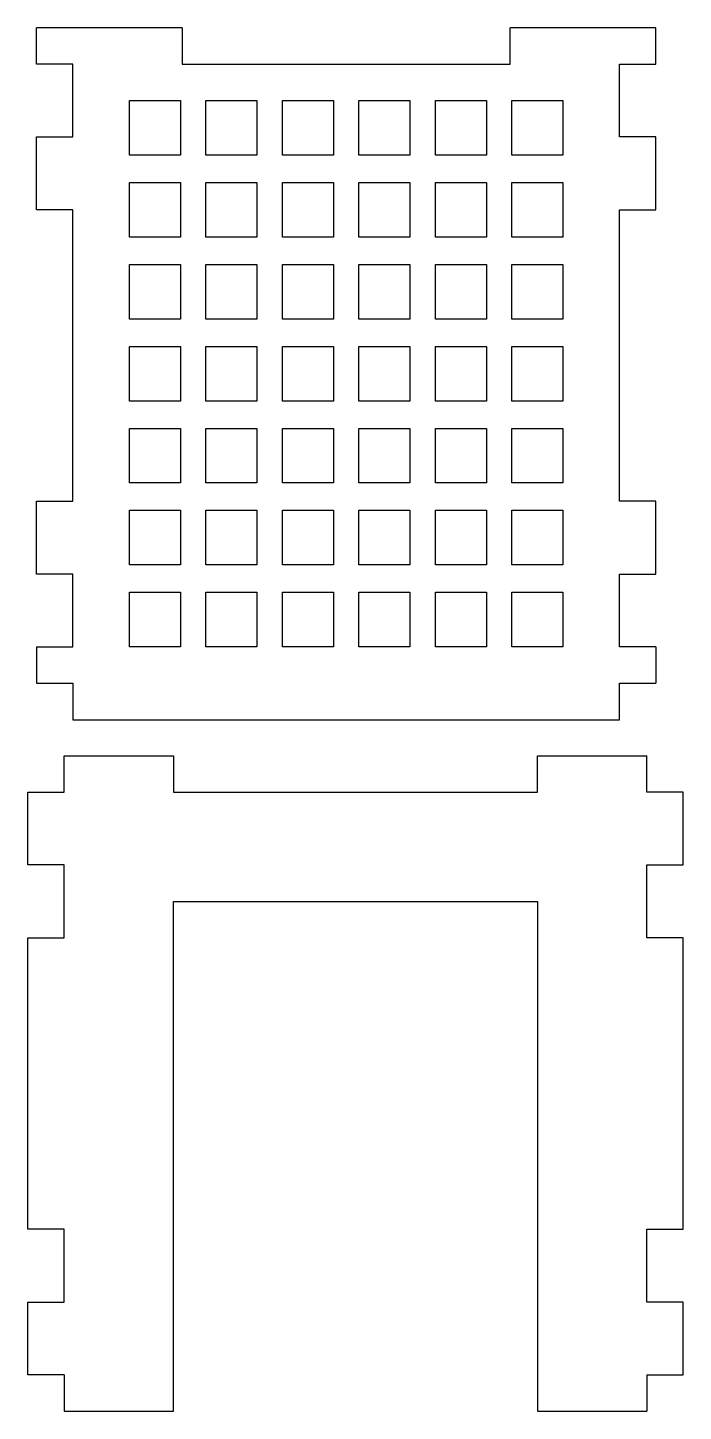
# Model space of a CAD drawing. Header units: millimetres. Extents: x 65 to 155, y -34 to 344.
# Drawn here: x 65.3 to 155.3, y 154.5 to 344.5 of the extents above; entities that cross this region are included whole.
import ezdxf

# ---------------------------------------------------------------- set-up
doc = ezdxf.new("R2010")
doc.units = ezdxf.units.MM
doc.layers.add('Livello_1', color=7, linetype='CONTINUOUS')

msp = doc.modelspace()

# ---------------------------------------------------------------- linework, layer by layer
at = {"layer": 'Livello_1', "color": 7}
for p, q in [((86.549525, 344.469605), (66.549512, 344.469605)), ((66.549512, 339.469615), (66.549512, 344.469605)), ((86.549525, 344.469605), (86.549525, 339.469615)), ((151.54953, 344.469605), (131.54951, 344.469605)), ((131.54951, 339.469615), (131.54951, 344.469605)), ((151.54953, 339.469615), (151.54953, 344.469605)), ((71.549528, 339.469615), (66.549512, 339.469615)), ((71.549528, 329.469609), (71.549528, 339.469615)), ((86.549525, 339.469615), (131.54951, 339.469615)), ((146.54951, 329.469609), (146.54951, 339.469615)), ((146.54951, 339.469615), (151.54953, 339.469615)), ((79.299005, 334.471244), (86.298995, 334.471244)), ((79.299005, 326.971268), (79.299005, 334.471244)), ((86.298995, 334.471244), (86.298995, 326.971268)), ((89.798981, 334.471244), (96.798972, 334.471244)), ((89.798981, 326.971268), (89.798981, 334.471244)), ((96.798972, 334.471244), (96.798972, 326.971268)), ((100.298984, 334.471244), (107.298975, 334.471244)), ((100.298984, 326.971268), (100.298984, 334.471244)), ((107.298975, 334.471244), (107.298975, 326.971268)), ((110.798934, 334.471244), (117.798925, 334.471244)), ((110.798934, 326.971268), (110.798934, 334.471244)), ((117.798925, 334.471244), (117.798925, 326.971268)), ((121.29891, 334.471244), (128.298901, 334.471244)), ((121.29891, 326.971268), (121.29891, 334.471244)), ((128.298901, 334.471244), (128.298901, 326.971268)), ((131.798886, 334.471244), (138.798877, 334.471244)), ((131.798886, 326.971268), (131.798886, 334.471244)), ((138.798877, 334.471244), (138.798877, 326.971268)), ((66.549512, 319.469602), (66.549512, 329.469609)), ((66.549512, 329.469609), (71.549528, 329.469609)), ((151.54953, 329.469609), (146.54951, 329.469609)), ((151.54953, 319.469602), (151.54953, 329.469609)), ((86.298995, 326.971268), (79.299005, 326.971268)), ((96.798972, 326.971268), (89.798981, 326.971268)), ((107.298975, 326.971268), (100.298984, 326.971268)), ((117.798925, 326.971268), (110.798934, 326.971268)), ((128.298901, 326.971268), (121.29891, 326.971268)), ((138.798877, 326.971268), (131.798886, 326.971268)), ((79.299005, 323.221175), (86.298995, 323.221175)), ((79.299005, 315.721199), (79.299005, 323.221175)), ((86.298995, 323.221175), (86.298995, 315.721199)), ((89.798981, 323.221175), (96.798972, 323.221175)), ((89.798981, 315.721199), (89.798981, 323.221175)), ((96.798972, 323.221175), (96.798972, 315.721199)), ((100.298984, 323.221175), (107.298975, 323.221175)), ((100.298984, 315.721199), (100.298984, 323.221175)), ((107.298975, 323.221175), (107.298975, 315.721199)), ((110.798934, 323.221175), (117.798925, 323.221175)), ((110.798934, 315.721199), (110.798934, 323.221175)), ((117.798925, 323.221175), (117.798925, 315.721199)), ((121.29891, 323.221175), (128.298901, 323.221175)), ((121.29891, 315.721199), (121.29891, 323.221175)), ((128.298901, 323.221175), (128.298901, 315.721199)), ((131.798886, 323.221175), (138.798877, 323.221175)), ((131.798886, 315.721199), (131.798886, 323.221175)), ((138.798877, 323.221175), (138.798877, 315.721199)), ((71.549528, 319.469602), (66.549512, 319.469602)), ((71.549528, 279.469603), (71.549528, 319.469602)), ((146.54951, 279.469603), (146.54951, 319.469602)), ((146.54951, 319.469602), (151.54953, 319.469602)), ((86.298995, 315.721199), (79.299005, 315.721199)), ((96.798972, 315.721199), (89.798981, 315.721199)), ((107.298975, 315.721199), (100.298984, 315.721199)), ((117.798925, 315.721199), (110.798934, 315.721199)), ((128.298901, 315.721199), (121.29891, 315.721199)), ((138.798877, 315.721199), (131.798886, 315.721199)), ((79.299005, 311.97137), (86.298995, 311.97137)), ((79.299005, 304.471394), (79.299005, 311.97137)), ((86.298995, 311.97137), (86.298995, 304.471394)), ((89.798981, 311.97137), (96.798972, 311.97137)), ((89.798981, 304.471394), (89.798981, 311.97137)), ((96.798972, 311.97137), (96.798972, 304.471394)), ((100.298984, 311.97137), (107.298975, 311.97137)), ((100.298984, 304.471394), (100.298984, 311.97137)), ((107.298975, 311.97137), (107.298975, 304.471394)), ((110.798934, 311.97137), (117.798925, 311.97137)), ((110.798934, 304.471394), (110.798934, 311.97137)), ((117.798925, 311.97137), (117.798925, 304.471394)), ((121.29891, 311.97137), (128.298901, 311.97137)), ((121.29891, 304.471394), (121.29891, 311.97137)), ((128.298901, 311.97137), (128.298901, 304.471394)), ((131.798886, 311.97137), (138.798877, 311.97137)), ((131.798886, 304.471394), (131.798886, 311.97137)), ((138.798877, 311.97137), (138.798877, 304.471394)), ((86.298995, 304.471394), (79.299005, 304.471394)), ((96.798972, 304.471394), (89.798981, 304.471394)), ((107.298975, 304.471394), (100.298984, 304.471394)), ((117.798925, 304.471394), (110.798934, 304.471394)), ((128.298901, 304.471394), (121.29891, 304.471394)), ((138.798877, 304.471394), (131.798886, 304.471394)), ((79.299005, 300.721301), (86.298995, 300.721301)), ((79.299005, 293.221325), (79.299005, 300.721301)), ((86.298995, 300.721301), (86.298995, 293.221325)), ((89.798981, 300.721301), (96.798972, 300.721301)), ((89.798981, 293.221325), (89.798981, 300.721301)), ((96.798972, 300.721301), (96.798972, 293.221325)), ((100.298984, 300.721301), (107.298975, 300.721301)), ((100.298984, 293.221325), (100.298984, 300.721301)), ((107.298975, 300.721301), (107.298975, 293.221325)), ((110.798934, 300.721301), (117.798925, 300.721301)), ((110.798934, 293.221325), (110.798934, 300.721301)), ((117.798925, 300.721301), (117.798925, 293.221325)), ((121.29891, 300.721301), (128.298901, 300.721301)), ((121.29891, 293.221325), (121.29891, 300.721301)), ((128.298901, 300.721301), (128.298901, 293.221325)), ((131.798886, 300.721301), (138.798877, 300.721301)), ((131.798886, 293.221325), (131.798886, 300.721301)), ((138.798877, 300.721301), (138.798877, 293.221325)), ((86.298995, 293.221325), (79.299005, 293.221325)), ((96.798972, 293.221325), (89.798981, 293.221325)), ((107.298975, 293.221325), (100.298984, 293.221325)), ((117.798925, 293.221325), (110.798934, 293.221325)), ((128.298901, 293.221325), (121.29891, 293.221325)), ((138.798877, 293.221325), (131.798886, 293.221325)), ((79.299005, 289.471338), (86.298995, 289.471338)), ((79.299005, 281.971362), (79.299005, 289.471338)), ((86.298995, 289.471338), (86.298995, 281.971362)), ((89.798981, 289.471338), (96.798972, 289.471338)), ((89.798981, 281.971362), (89.798981, 289.471338)), ((96.798972, 289.471338), (96.798972, 281.971362)), ((100.298984, 289.471338), (107.298975, 289.471338)), ((100.298984, 281.971362), (100.298984, 289.471338)), ((107.298975, 289.471338), (107.298975, 281.971362)), ((110.798934, 289.471338), (117.798925, 289.471338)), ((110.798934, 281.971362), (110.798934, 289.471338)), ((117.798925, 289.471338), (117.798925, 281.971362)), ((121.29891, 289.471338), (128.298901, 289.471338)), ((121.29891, 281.971362), (121.29891, 289.471338)), ((128.298901, 289.471338), (128.298901, 281.971362)), ((131.798886, 289.471338), (138.798877, 289.471338)), ((131.798886, 281.971362), (131.798886, 289.471338)), ((138.798877, 289.471338), (138.798877, 281.971362)), ((86.298995, 281.971362), (79.299005, 281.971362)), ((96.798972, 281.971362), (89.798981, 281.971362)), ((107.298975, 281.971362), (100.298984, 281.971362)), ((117.798925, 281.971362), (110.798934, 281.971362)), ((128.298901, 281.971362), (121.29891, 281.971362)), ((138.798877, 281.971362), (131.798886, 281.971362)), ((66.549512, 269.469597), (66.549512, 279.469603)), ((66.549512, 279.469603), (71.549528, 279.469603)), ((151.54953, 279.469603), (146.54951, 279.469603)), ((151.54953, 269.469597), (151.54953, 279.469603)), ((79.299005, 278.221348), (86.298995, 278.221348)), ((79.299005, 270.721372), (79.299005, 278.221348)), ((86.298995, 278.221348), (86.298995, 270.721372)), ((89.798981, 278.221348), (96.798972, 278.221348)), ((89.798981, 270.721372), (89.798981, 278.221348)), ((96.798972, 278.221348), (96.798972, 270.721372)), ((100.298984, 278.221348), (107.298975, 278.221348)), ((100.298984, 270.721372), (100.298984, 278.221348)), ((107.298975, 278.221348), (107.298975, 270.721372)), ((110.798934, 278.221348), (117.798925, 278.221348)), ((110.798934, 270.721372), (110.798934, 278.221348)), ((117.798925, 278.221348), (117.798925, 270.721372)), ((121.29891, 278.221348), (128.298901, 278.221348)), ((121.29891, 270.721372), (121.29891, 278.221348)), ((128.298901, 278.221348), (128.298901, 270.721372)), ((131.798886, 278.221348), (138.798877, 278.221348)), ((131.798886, 270.721372), (131.798886, 278.221348)), ((138.798877, 278.221348), (138.798877, 270.721372)), ((86.298995, 270.721372), (79.299005, 270.721372)), ((96.798972, 270.721372), (89.798981, 270.721372)), ((107.298975, 270.721372), (100.298984, 270.721372)), ((117.798925, 270.721372), (110.798934, 270.721372)), ((128.298901, 270.721372), (121.29891, 270.721372)), ((138.798877, 270.721372), (131.798886, 270.721372)), ((71.549528, 269.469597), (66.549512, 269.469597)), ((71.549528, 259.469591), (71.549528, 269.469597)), ((146.54951, 259.469591), (146.54951, 269.469597)), ((146.54951, 269.469597), (151.54953, 269.469597)), ((79.299005, 266.971358), (86.298995, 266.971358)), ((79.299005, 259.471382), (79.299005, 266.971358)), ((86.298995, 266.971358), (86.298995, 259.471382)), ((89.798981, 266.971358), (96.798972, 266.971358)), ((89.798981, 259.471382), (89.798981, 266.971358)), ((96.798972, 266.971358), (96.798972, 259.471382)), ((100.298984, 266.971358), (107.298975, 266.971358)), ((100.298984, 259.471382), (100.298984, 266.971358)), ((107.298975, 266.971358), (107.298975, 259.471382)), ((110.798934, 266.971358), (117.798925, 266.971358)), ((110.798934, 259.471382), (110.798934, 266.971358)), ((117.798925, 266.971358), (117.798925, 259.471382)), ((121.29891, 266.971358), (128.298901, 266.971358)), ((121.29891, 259.471382), (121.29891, 266.971358)), ((128.298901, 266.971358), (128.298901, 259.471382)), ((131.798886, 266.971358), (138.798877, 266.971358)), ((131.798886, 259.471382), (131.798886, 266.971358)), ((138.798877, 266.971358), (138.798877, 259.471382)), ((66.549512, 259.469591), (71.549528, 259.469591)), ((66.549512, 259.469591), (66.549512, 254.469601)), ((86.298995, 259.471382), (79.299005, 259.471382)), ((96.798972, 259.471382), (89.798981, 259.471382)), ((107.298975, 259.471382), (100.298984, 259.471382)), ((117.798925, 259.471382), (110.798934, 259.471382)), ((128.298901, 259.471382), (121.29891, 259.471382)), ((138.798877, 259.471382), (131.798886, 259.471382)), ((151.54953, 259.469591), (146.54951, 259.469591)), ((151.54953, 259.469591), (151.54953, 254.469601)), ((66.549512, 254.469601), (71.549528, 254.469601)), ((71.549528, 254.469601), (71.549528, 249.469611)), ((146.54951, 254.469601), (151.54953, 254.469601)), ((146.54951, 249.469611), (146.54951, 254.469601)), ((71.549528, 249.469611), (146.54951, 249.469611)), ((70.32972, 244.53791), (85.329716, 244.53791)), ((70.32972, 239.537893), (70.32972, 244.53791)), ((85.329716, 244.53791), (85.329716, 239.537893)), ((135.32969, 244.53791), (150.32972, 244.53791)), ((135.32969, 239.537893), (135.32969, 244.53791)), ((150.32972, 239.537893), (150.32972, 244.53791)), ((65.329704, 229.537914), (65.329704, 239.537893)), ((65.329704, 239.537893), (70.32972, 239.537893)), ((85.329716, 239.537893), (135.32969, 239.537893)), ((155.32971, 239.537893), (150.32972, 239.537893)), ((155.32971, 229.537914), (155.32971, 239.537893)), ((70.32972, 229.537914), (65.329704, 229.537914)), ((70.32972, 219.537907), (70.32972, 229.537914)), ((150.32972, 219.537907), (150.32972, 229.537914)), ((150.32972, 229.537914), (155.32971, 229.537914)), ((85.329716, 154.53791), (85.329716, 224.537897)), ((85.329716, 224.537897), (135.32969, 224.537897)), ((135.32969, 224.537897), (135.32969, 154.53791)), ((65.329704, 179.53791), (65.329704, 219.537907)), ((65.329704, 219.537907), (70.32972, 219.537907)), ((155.32971, 219.537907), (150.32972, 219.537907)), ((155.32971, 179.53791), (155.32971, 219.537907)), ((70.32972, 179.53791), (65.329704, 179.53791)), ((70.32972, 169.5379), (70.32972, 179.53791)), ((150.32972, 169.5379), (150.32972, 179.53791)), ((150.32972, 179.53791), (155.32971, 179.53791)), ((65.329704, 159.5379), (65.329704, 169.5379)), ((65.329704, 169.5379), (70.32972, 169.5379)), ((155.32971, 169.5379), (150.32972, 169.5379)), ((155.32971, 159.5379), (155.32971, 169.5379)), ((70.32972, 159.5379), (65.329704, 159.5379)), ((70.32972, 159.5379), (70.32972, 154.53791)), ((150.32972, 159.5379), (155.32971, 159.5379)), ((150.32972, 159.5379), (150.32972, 154.53791)), ((70.32972, 154.53791), (85.329716, 154.53791)), ((135.32969, 154.53791), (150.32972, 154.53791))]:
    msp.add_line(p, q, dxfattribs=at)

doc.saveas('drawing.dxf')
